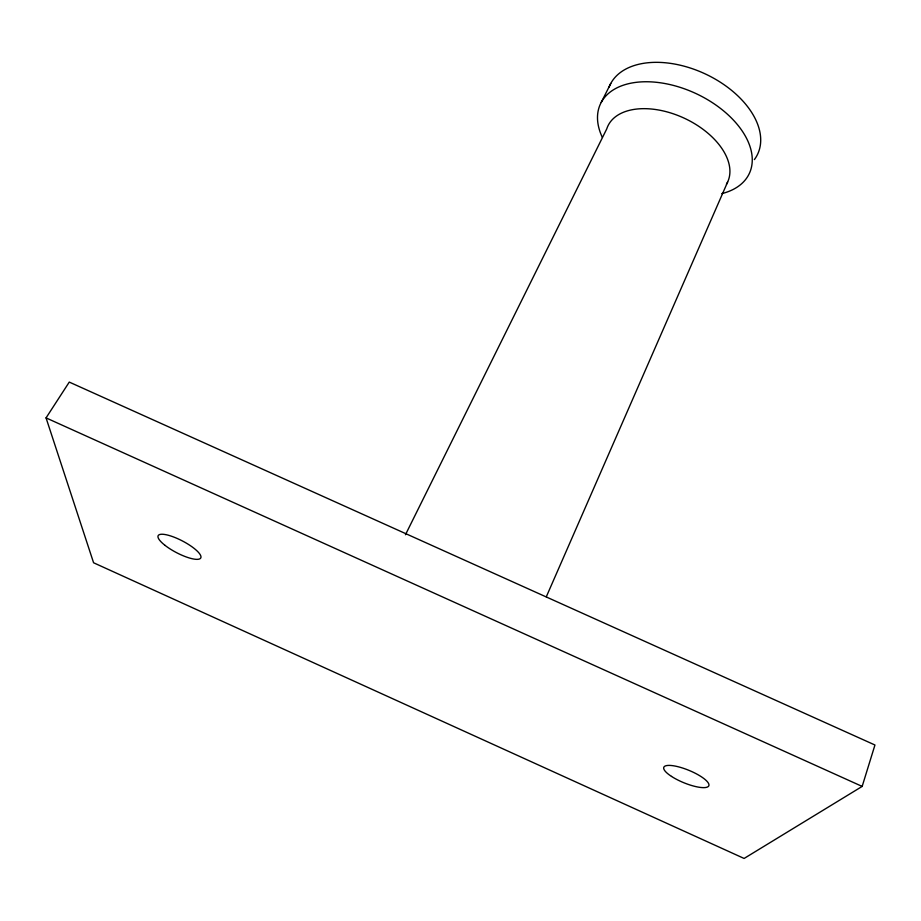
<?xml version="1.0" encoding="UTF-8"?>
<svg xmlns="http://www.w3.org/2000/svg" width="921" height="921" viewBox="0 0 921 921"><rect width="100%" height="100%" fill="white"/><g stroke="black" fill="none" stroke-linecap="round" stroke-linejoin="round"><path stroke-width="1.38" d="M862.16 786.419L874.95 745.008L69.271 382.088L46.05 417.892L93.585 562.766L744.11 858.453L862.16 786.419L46.05 417.892M546.303 596.796L727.659 181.955M405.447 534.756L606.743 128.917A66.093 39.488 25 0 1 684.073 118.107A66.093 39.488 25 0 1 726.45 184.223M601.229 102.404L610.761 83.477M609.103 87.069A81.52 50.448 25 0 1 708.307 75.395A81.52 50.448 25 0 1 754.368 159.598M602.346 137.402A82.165 49.861 25 0 1 640.901 81.911A82.165 49.861 25 0 1 740.737 128.905A82.165 49.861 25 0 1 721.788 193.629M671.501 776.415A24.337 6.7 22.3 0 0 708.571 786.2A24.337 6.7 22.3 0 0 678.892 766.94A24.337 6.7 22.3 0 0 671.501 776.415M165.066 545.393A24.027 6.539 27.6 0 0 200.502 558.322A24.027 6.539 27.6 0 0 172.837 536.701A24.027 6.539 27.6 0 0 165.066 545.393"/></g></svg>
